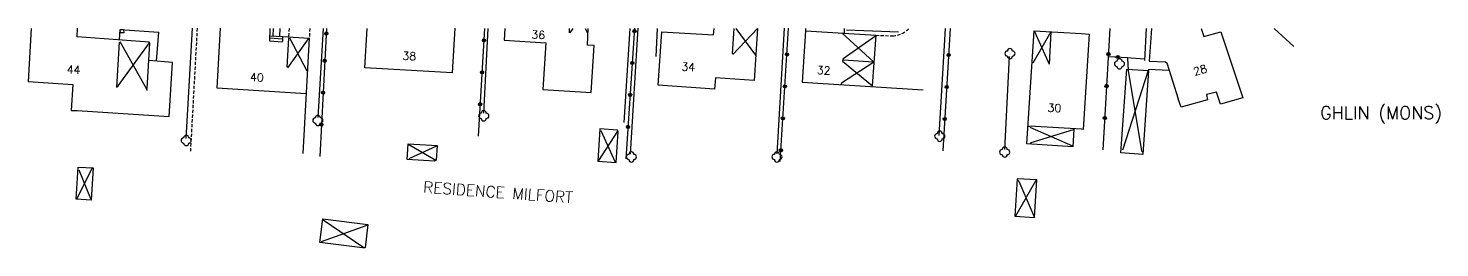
# Model space of a CAD drawing. Header units: millimetres. Extents: x 116000 to 117000, y 128339 to 129000.
# Drawn here: x 116335.5 to 116556, y 128965.7 to 129000 of the extents above; entities that cross this region are included whole.
import ezdxf
from ezdxf.enums import TextEntityAlignment as Align

# ---------------------------------------------------------------- set-up
doc = ezdxf.new("R2010")
doc.units = ezdxf.units.MM
doc.linetypes.add('DASHED', pattern=[0.75, 0.5, -0.25])
for name, color, linetype in [('W0100', 7, 'CONTINUOUS'), ('W0112', 1, 'DASHED'), ('W0300', 7, 'CONTINUOUS'), ('W0310', 3, 'CONTINUOUS'), ('W0322', 7, 'CONTINUOUS'), ('W0980', 7, 'CONTINUOUS'), ('W0989', 7, 'CONTINUOUS'), ('W0991', 7, 'CONTINUOUS')]:
    doc.layers.add(name, color=color, linetype=linetype)
doc.styles.get("Standard").update_dxf_attribs({"font": 'romans.shx', "width": 0.85})

msp = doc.modelspace()

# ---------------------------------------------------------------- linework, layer by layer
at = {"layer": 'W0100'}
for points in [[(116336, 129000), (116335.52, 128991.7), (116342.5, 128991.22), (116342.24, 128987.19), (116343.18, 128987.19)], [(116354.09, 128990.61), (116354.53, 128997.67), (116354.4, 128997.87), (116343.18, 128998.66), (116343.19, 129000.02)], [(116365.52, 129000.02), (116364.99, 128990.69), (116378.94, 128989.82)], [(116373.27, 129000), (116373.2, 128998.03), (116375.25, 128997.9)], [(116402.13, 129000.02), (116401.75, 128993.06), (116388.07, 128993.84), (116388.43, 129000)], [(116409.97, 129000), (116409.86, 128998.17), (116416.35, 128997.75), (116415.91, 128990.46), (116423.46, 128989.98), (116423.93, 128997.33), (116422.86, 128997.4), (116422.98, 129000)], [(116420.02, 129000), (116419.99, 128999.28)], [(116420.56, 129000), (116420.13, 128999.31)], [(116422.5, 129000), (116422.85, 128999.31)], [(116442.86, 128992.26), (116442.7, 128990.52), (116433.89, 128991.12), (116434.45, 128999.47), (116442.56, 128998.97), (116442.64, 129000)], [(116449.4, 129000), (116448.87, 128991.87), (116442.86, 128992.26), (116442.86, 128992.26)], [(116445.72, 129000), (116445.48, 128996.04)], [(116449.4, 129000), (116445.54, 128995.92)], [(116446.04, 129000), (116449.1, 128995.79)], [(116456.93, 128999.6), (116456.37, 128991.58), (116475.3, 128990.4)], [(116456.95, 128999.64), (116467.89, 128998.93)], [(116498.83, 128984.23), (116498.66, 128981.5), (116491.49, 128981.94), (116492.62, 128999.6), (116500, 128999.19)], [(116495.21, 128999.44), (116492.4, 128994.58)], [(116492.62, 128999.6), (116492.9, 128999.03), (116494.75, 128994.89), (116494.97, 128994.39)], [(116495.22, 128999.45), (116494.97, 128994.39)], [(116510.95, 129000), (116510.59, 128994.86), (116513.16, 128994.78), (116513.34, 128994.6), (116515.12, 128989.01)], [(116518.7, 129000), (116519.13, 128998.74), (116521.8, 128999.45), (116525.23, 128989.13), (116521.72, 128988.15), (116521.08, 128990.05), (116519.56, 128989.66), (116519.71, 128988.84), (116515.56, 128987.69), (116515.12, 128989.01)], [(116349.72, 128997.83), (116349.3, 128990.84), (116349.59, 128991.04)], [(116354.43, 128997.73), (116349.5, 128991)], [(116349.84, 128997.96), (116354.05, 128990.43), (116354.05, 128990.29)], [(116375.22, 128998.74), (116375.22, 128997.95)], [(116375.24, 128998.71), (116379.4, 128998.45), (116378.4, 128980.46)], [(116376.17, 128998.49), (116375.91, 128993.95)], [(116379.25, 128998.36), (116376.03, 128993.85)], [(116376.31, 128998.52), (116379.01, 128993.35)], [(116462.66, 128999.26), (116467.46, 128994.85)], [(116467.83, 128998.78), (116462.81, 128995.22), (116462.7, 128994.89), (116467.35, 128991.01)], [(116467.89, 128998.93), (116467.34, 128991.03)], [(116500, 128999.19), (116501.21, 128999.1), (116500.29, 128984.19), (116500, 128984.23)], [(116343.18, 128987.19), (116357.53, 128986.24), (116358.07, 128994.67), (116354.36, 128994.97)], [(116462.82, 128995.08), (116467.55, 128994.79)], [(116467.57, 128994.71), (116462.53, 128991.42), (116462.43, 128991.17)], [(116510.5, 128993.44), (116509.62, 128980.3), (116506.18, 128980.55), (116507.09, 128993.64), (116510.5, 128993.44)], [(116510.49, 128993.6), (116506.41, 128980.95)], [(116507.28, 128993.41), (116509.4, 128980.89)], [(116427.53, 128983.95), (116424.6, 128979.38)], [(116424.93, 128984.04), (116427.18, 128979.12)], [(116491.71, 128984.73), (116492, 128984.66)], [(116500, 128984.23), (116491.94, 128984.72)], [(116491.94, 128984.56), (116498.63, 128981.66)], [(116498.69, 128984.17), (116492.12, 128982.13), (116491.96, 128981.92)], [(116394.97, 128981.87), (116399.19, 128979.42)], [(116399.29, 128981.58), (116394.94, 128979.61)], [(116509.4, 128980.89), (116509.64, 128980.65)], [(116345.48, 128978.17), (116343.05, 128973.32)], [(116343.43, 128977.92), (116345.23, 128973.41)], [(116492.86, 128976.23), (116489.71, 128970.68)], [(116490, 128976.28), (116490.21, 128976.13), (116491.31, 128973.58)], [(116491.31, 128973.58), (116492.65, 128970.46)], [(116388.4, 128969.18), (116381.26, 128966.67)], [(116381.6, 128970.07), (116387.95, 128965.79)]]:
    msp.add_lwpolyline(points, dxfattribs=at)
for points in [[(116427.63, 128983.86), (116427.54, 128984.12), (116424.81, 128984.28), (116424.46, 128979.25), (116427.32, 128979.07), (116427.63, 128983.86)], [(116394.68, 128979.53), (116394.86, 128981.98), (116399.37, 128981.71), (116399.23, 128979.41), (116398.95, 128979.28), (116394.68, 128979.53)], [(116345.35, 128973.18), (116343, 128973.32), (116343.3, 128978.31), (116345.66, 128978.19), (116345.35, 128973.18)], [(116493.05, 128976.32), (116489.97, 128976.51), (116489.58, 128970.64), (116492.65, 128970.46), (116493.05, 128976.32)], [(116387.73, 128965.72), (116381.05, 128966.57), (116381.51, 128970.24), (116388.58, 128969.34), (116388.13, 128965.72), (116387.73, 128965.72)]]:
    msp.add_lwpolyline(points, close=True, dxfattribs=at)
at = {"layer": 'W0112'}
for p, q in [((116349.9, 128999.8), (116350.4, 128999.82)), ((116349.93, 128999.3), (116349.9, 128999.8)), ((116350.4, 128999.82), (116350.43, 128999.32)), ((116350.43, 128999.32), (116349.93, 128999.3))]:
    msp.add_line(p, q, dxfattribs=at)
for points in [[(116361.9, 129000.02), (116360.84, 128980.76)], [(116376.25, 129000), (116376.18, 128998.62)], [(116379.5, 129000), (116379.4, 128998.31)]]:
    msp.add_lwpolyline(points, dxfattribs=at)
msp.add_lwpolyline([(116467.89, 128998.93), (116470.54, 128998.82, 0.164005), (116473.13, 129000, 84.687699)], format="xyb", dxfattribs=at)
at = {"layer": 'W0300'}
for centre, start, end in [((116488.44, 128996.06), 90, 270), ((116488.84, 128996.46), 0, 180), ((116488.84, 128995.66), 180, 0), ((116489.24, 128996.06), 270, 90), ((116505.95, 128994.86), 0, 180), ((116505.55, 128994.46), 90, 270), ((116505.95, 128994.06), 180, 0), ((116506.35, 128994.46), 270, 90), ((116380.75, 128986.02), 0, 180), ((116406.26, 128986.33), 90, 270), ((116406.66, 128986.73), 0, 180), ((116407.06, 128986.33), 270, 90), ((116380.35, 128985.62), 90, 270), ((116380.75, 128985.22), 180, 0), ((116381.15, 128985.62), 270, 90), ((116406.66, 128985.93), 180, 0), ((116477.88, 128983.55), 0, 180), ((116359.79, 128982.49), 90, 270), ((116360.19, 128982.89), 0, 180), ((116360.19, 128982.09), 180, 0), ((116360.59, 128982.49), 270, 90), ((116477.48, 128983.15), 90, 270), ((116477.88, 128982.75), 180, 0), ((116478.28, 128983.15), 270, 90), ((116429.32, 128979.91), 90, 270), ((116429.72, 128980.31), 0, 180), ((116430.12, 128979.91), 270, 90), ((116452.05, 128979.91), 90, 270), ((116452.45, 128980.31), 0, 180), ((116452.85, 128979.91), 270, 90), ((116487.62, 128980.68), 90, 270), ((116488.02, 128981.08), 0, 180), ((116488.02, 128980.28), 180, 0), ((116488.42, 128980.68), 270, 90), ((116429.72, 128979.51), 180, 0), ((116452.45, 128979.51), 180, 0)]:
    msp.add_arc(centre, 0.4, start, end, dxfattribs=at)
at = {"layer": 'W0310'}
for points in [[(116361.14, 129000.02), (116360.12, 128982.78)], [(116381.58, 129000), (116380.73, 128986.05)], [(116407.28, 129000), (116406.6, 128986.74)], [(116429.49, 129000), (116428.53, 128985.32)], [(116429.57, 128980.33), (116430.76, 129000.01)], [(116453.59, 129000.01), (116452.45, 128980.41)], [(116463.3, 128999.77), (116471.41, 128999.47)], [(116478.74, 129000), (116477.76, 128983.27)], [(116530.09, 129000), (116533.2, 128997.17)], [(116488.74, 128995.6), (116487.98, 128981.09)]]:
    msp.add_lwpolyline(points, dxfattribs=at)
at = {"layer": 'W0322'}
for points in [[(116382.12, 129000), (116381.05, 128979.96)], [(116406.79, 129000), (116405.79, 128983.16)], [(116430.22, 129000.01), (116428.85, 128979.62)], [(116452.96, 128979.19), (116454.25, 129000.01)], [(116479.51, 129000), (116478.35, 128980.86)], [(116504.45, 129000), (116503.36, 128981)], [(116504.21, 128995.61), (116507.21, 128995.44)]]:
    msp.add_lwpolyline(points, dxfattribs=at)
for centre, radius in [((116382.07, 128999.19), 0.25), ((116430.2, 128999.57), 0.25), ((116430.2, 128999.57), 0.15), ((116382.07, 128999.19), 0.15), ((116406.69, 128998.13), 0.25), ((116406.69, 128998.13), 0.15), ((116381.81, 128994.94), 0.25), ((116381.81, 128994.94), 0.15), ((116454.02, 128995.93), 0.25), ((116454.02, 128995.93), 0.15), ((116479.26, 128995.83), 0.25), ((116479.26, 128995.83), 0.15), ((116504.22, 128995.98), 0.25), ((116504.22, 128995.98), 0.15), ((116505.67, 128995.53), 0.25), ((116505.67, 128995.53), 0.15), ((116406.39, 128993.14), 0.25), ((116406.39, 128993.14), 0.15), ((116429.86, 128994.58), 0.25), ((116429.86, 128994.58), 0.15), ((116453.7, 128990.94), 0.25), ((116453.7, 128990.94), 0.15), ((116478.96, 128990.84), 0.25), ((116478.96, 128990.84), 0.15), ((116503.93, 128990.98), 0.25), ((116503.93, 128990.98), 0.15), ((116381.56, 128989.95), 0.25), ((116381.56, 128989.95), 0.15), ((116406.09, 128988.15), 0.25), ((116429.53, 128989.6), 0.25), ((116429.53, 128989.6), 0.15), ((116406.09, 128988.15), 0.15), ((116453.38, 128985.95), 0.25), ((116503.65, 128985.99), 0.25), ((116503.65, 128985.99), 0.15), ((116381.3, 128984.96), 0.25), ((116381.3, 128984.96), 0.15), ((116429.19, 128984.61), 0.25), ((116429.19, 128984.61), 0.15), ((116453.38, 128985.95), 0.15), ((116478.65, 128985.85), 0.25), ((116478.65, 128985.85), 0.15), ((116453.07, 128980.96), 0.25), ((116453.07, 128980.96), 0.15)]:
    msp.add_circle(centre, radius, dxfattribs=at)
at = {"layer": 'W0989'}
for points in [[(116349.75, 128998.2), (116349.89, 128999.82), (116355.86, 128999.41)], [(116355.87, 128999.41), (116355.52, 128994.87)], [(116373.79, 129000), (116373.74, 128998.81)], [(116374.81, 128998.78), (116374.86, 129000)], [(116433.76, 129000), (116433.52, 128995.6)], [(116456.95, 128999.58), (116456.98, 129000)], [(116462.94, 129000), (116462.94, 128999.28)], [(116510.14, 129000), (116509.85, 128994.97)], [(116373.25, 128998.86), (116375.29, 128998.73)], [(116373.25, 128998.52), (116375.22, 128998.38)], [(116507.12, 128995.44), (116509.86, 128995.22)], [(116507.22, 128995.35), (116507.28, 128993.41)], [(116513.63, 128993.44), (116510.49, 128993.6)]]:
    msp.add_lwpolyline(points, dxfattribs=at)

# ---------------------------------------------------------------- texts
at = {"layer": 'W0980'}
msp.add_text('GHLIN (MONS)', height=2, dxfattribs=at).set_placement((116546.8, 128986.67), align=Align.MIDDLE)
at = {"layer": 'W0989'}
msp.add_text('RESIDENCE MILFORT', height=1.75, rotation=355.9304, dxfattribs=at).set_placement((116408.89, 128974.4), align=Align.MIDDLE)
at = {"layer": 'W0991'}
for s, rotation, p in [('36', 357.7344, (116415.18, 128999)), ('38', 357.7344, (116395.03, 128995.69)), ('44', 357.7344, (116342.61, 128993.54)), ('40', 357.7344, (116371.23, 128992.35)), ('34', 357.7344, (116438.61, 128993.99)), ('32', 357.7344, (116459.75, 128993.45)), ('28', 16.944, (116518.54, 128993.49)), ('30', 357.7344, (116495.79, 128987.56))]:
    msp.add_text(s, height=1.25, rotation=rotation, dxfattribs=at).set_placement(p, align=Align.MIDDLE)

doc.saveas('drawing.dxf')
